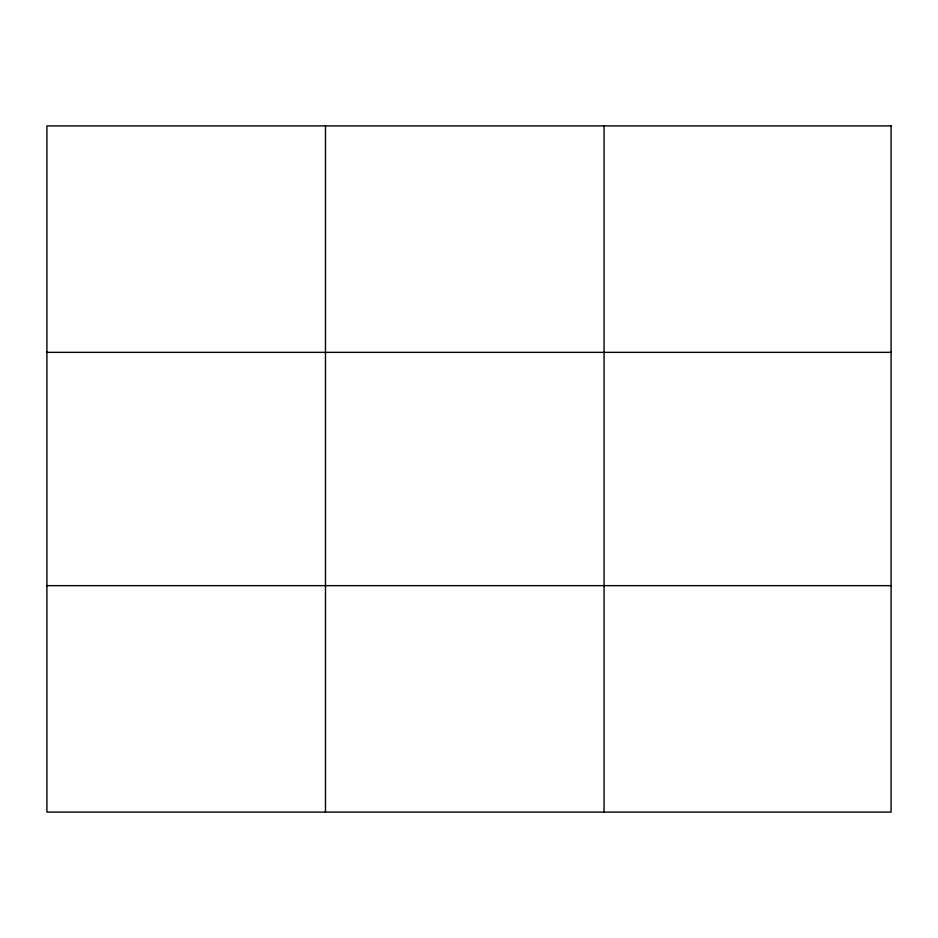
<?xml version="1.0" encoding="UTF-8"?>
<svg xmlns="http://www.w3.org/2000/svg" width="938" height="938" viewBox="0 0 938 938"><rect width="100%" height="100%" fill="white"/><g stroke="black" fill="none" stroke-linecap="round" stroke-linejoin="round"><path stroke-width="1.41" d="M325.486 812.097L325.486 125.903M604.072 812.097L604.072 125.903M46.9 352.348L891.1 352.348M46.9 585.652L891.1 585.652M891.1 125.903L891.1 812.097L46.9 812.097L46.9 125.903L891.1 125.903"/></g></svg>
